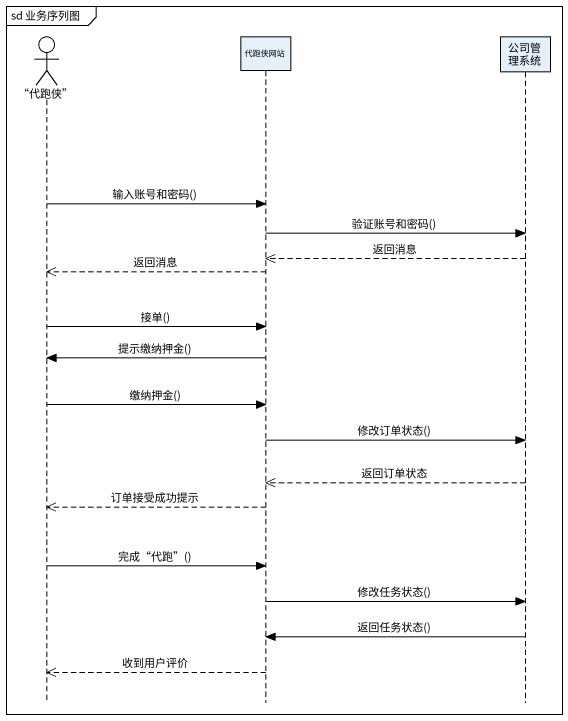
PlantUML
@startuml
mainframe sd 业务序列图
hide footbox
actor "“代跑侠”" as 代跑侠
participant 代跑侠网站
participant 公司管理系统

代跑侠 -> 代跑侠网站 : 输入账号和密码()
代跑侠网站 -> 公司管理系统 : 验证账号和密码()
公司管理系统 -->> 代跑侠网站 : 返回消息
代跑侠网站 -->> 代跑侠 : 返回消息
代跑侠 -> 代跑侠网站 : 接单()
代跑侠网站 -> 代跑侠 : 提示缴纳押金()
代跑侠 -> 代跑侠网站 : 缴纳押金()
代跑侠网站 -> 公司管理系统 : 修改订单状态()
公司管理系统 -->> 代跑侠网站 : 返回订单状态
代跑侠网站 -->> 代跑侠 : 订单接受成功提示
代跑侠 -> 代跑侠网站 : 完成“代跑”()
代跑侠网站 -> 公司管理系统 : 修改任务状态()
公司管理系统 -> 代跑侠网站 : 返回任务状态()
代跑侠网站 -->> 代跑侠 : 收到用户评价
@enduml
